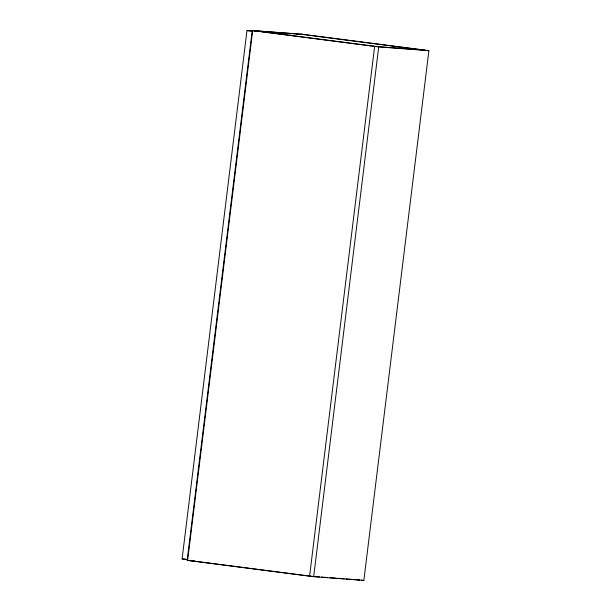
<?xml version="1.0" encoding="UTF-8"?>
<svg xmlns="http://www.w3.org/2000/svg" width="611" height="611" viewBox="0 0 611 611"><rect width="100%" height="100%" fill="white"/><g stroke="black" fill="none" stroke-linecap="round" stroke-linejoin="round"><path stroke-width="0.92" d="M187.294 559.6L182.101 558.928L246.974 30.588L252.595 31.008M187.18 560.333L252.228 30.55L302.422 34.308L428.899 50.667L363.851 580.45L313.664 576.692L187.18 560.333L194.351 560.875M187.63 560.394L252.679 30.611L302.873 34.369M313.664 576.692L378.713 46.902L428.899 50.667M255.413 31.222L258.224 31.436M263.845 31.856L266.663 32.062M272.285 32.49L275.095 32.696M280.724 33.116L283.535 33.33M289.163 33.75L291.035 33.888M424.836 50.14L374.642 46.383L309.594 576.165L319.591 576.914M182.101 558.928L185.851 559.21M321.478 577.051L327.588 577.51M329.971 577.693L336.111 578.151M338.005 578.296L344.123 578.754M346.009 578.892L351.676 579.32M354.105 579.495L359.787 579.923L356.389 579.564M300.918 34.201L423.331 50.026M296.663 34.315L298.389 34.537M253.733 30.665L376.147 46.489M252.228 30.55L378.713 46.902M246.974 30.588L252.167 31.26M361.414 580.137L363.851 580.45M188.684 560.447L311.098 576.28"/></g></svg>
